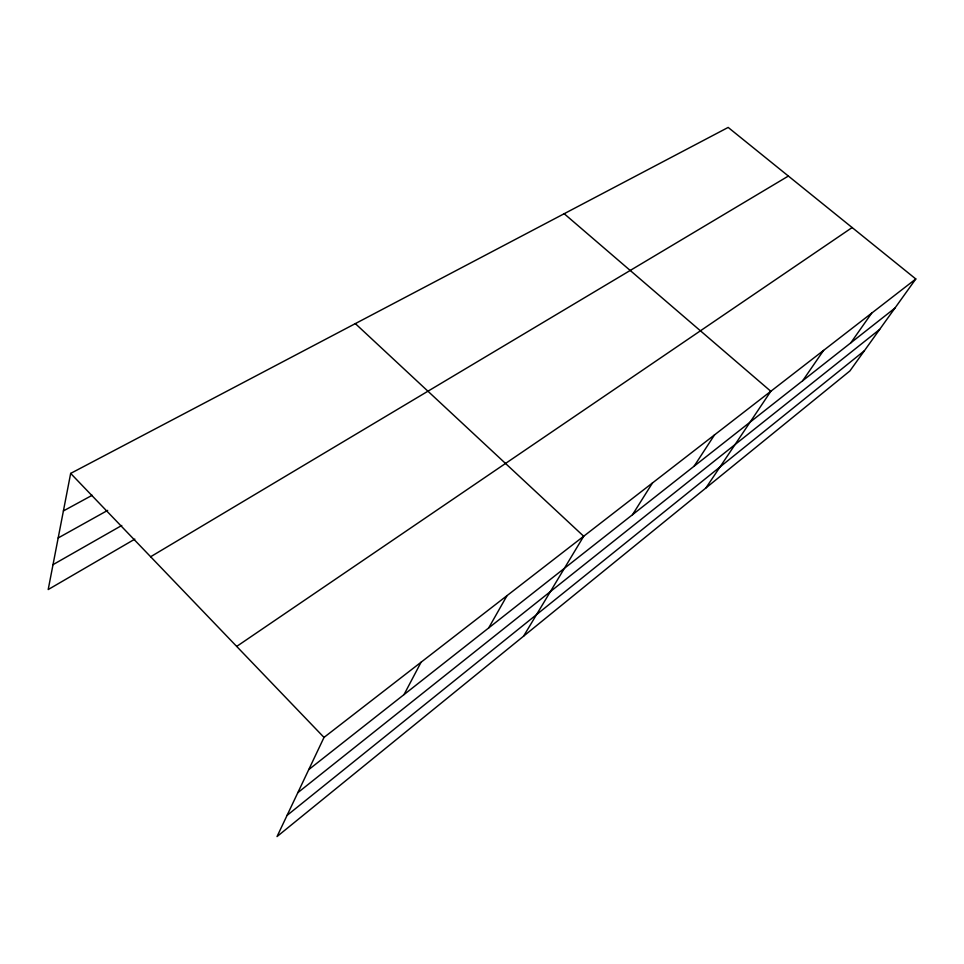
<?xml version="1.0" encoding="UTF-8"?>
<svg xmlns="http://www.w3.org/2000/svg" width="964" height="964" viewBox="0 0 964 964"><rect width="100%" height="100%" fill="white"/><g stroke="black" fill="none" stroke-linecap="round" stroke-linejoin="round"><path stroke-width="1.45" d="M915.8 278.97L324.012 737.412L277.03 836.571L849.923 370.923L915.8 278.97L728.169 127.429L70.661 473.408L48.2 589.546L134.84 539.129M404.024 694.586L421.075 662.22M488.676 627.95L507.04 595.619M523.572 636.168L583.69 536.249L355.342 323.615M632.505 514.716L652.471 482.964M694.116 466.202L714.529 434.885M705.889 487.989L770.814 391.288L564.181 213.719M802.711 380.708L823.569 350.414M850.79 342.859L871.697 313.131M287.043 815.424L864.359 350.776M297.828 792.673L879.65 329.435M308.769 769.585L894.917 308.118M236.698 646.422L852.14 227.552M150.637 556.746L788.371 176.05M53.008 564.663L121.777 525.464M58.177 537.96L107.679 510.378M63.395 510.944L92.183 495.279M70.661 473.408L324.012 737.412"/></g></svg>
